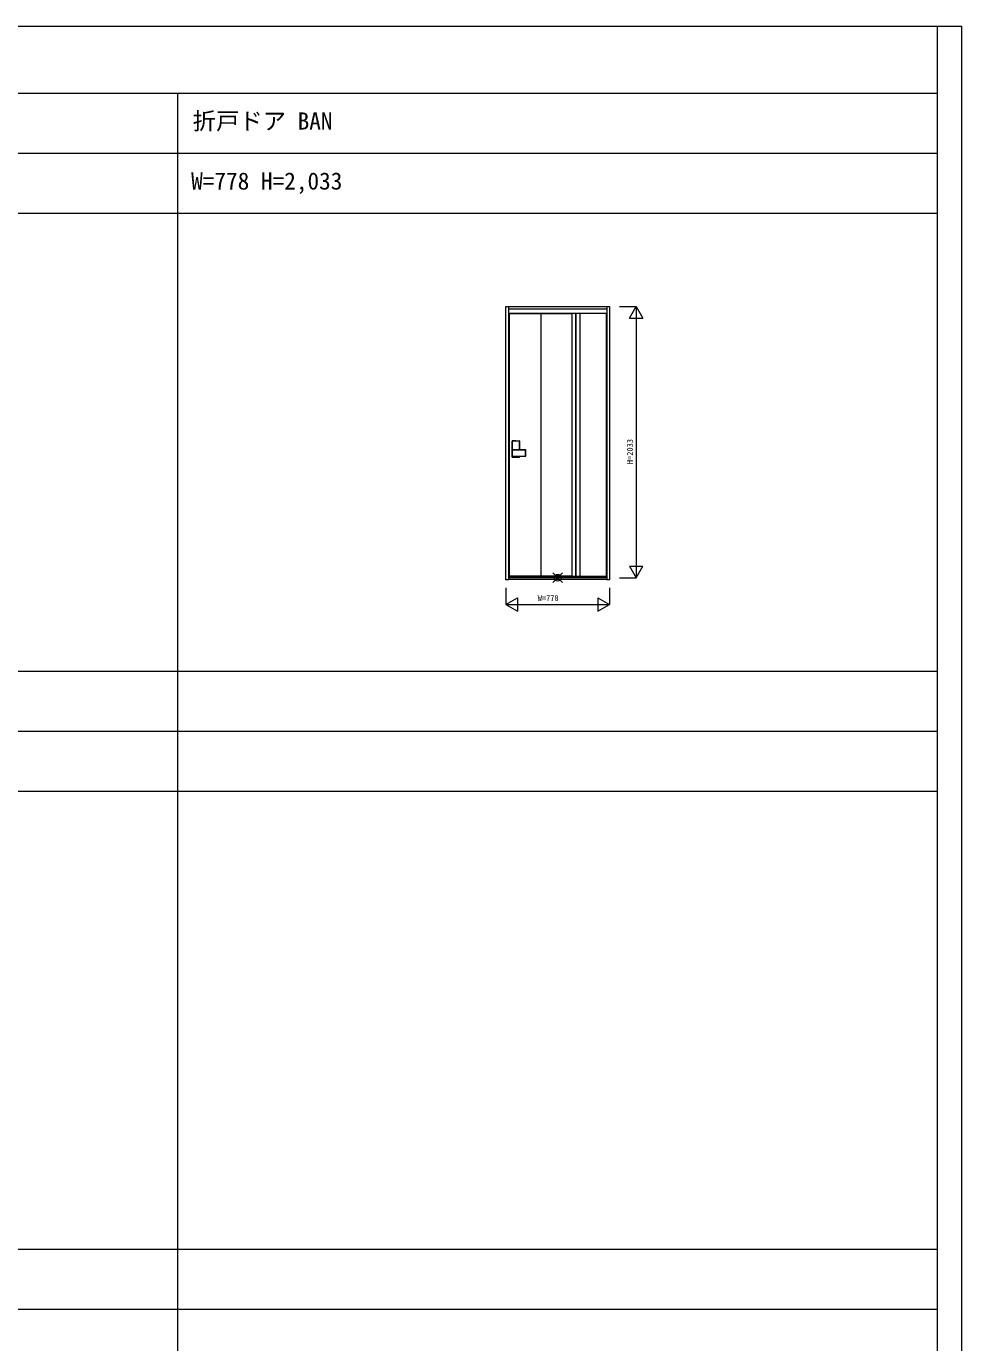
# Model space of a CAD drawing. Units: millimetres, scale not verified. Extents: x -14341 to 14341, y -10000 to 10000.
# Drawn here: x 7323 to 14341, y 130 to 10000 of the extents above; entities that cross this region are included whole.
import ezdxf
from ezdxf.enums import TextEntityAlignment as Align

# ---------------------------------------------------------------- set-up
doc = ezdxf.new("R2010")
doc.units = ezdxf.units.MM
doc.header["$LTSCALE"] = 50
doc.linetypes.add('USER1', pattern=[13, 10, -1, 1, -1])
doc.layers.add('0-0_0', color=7, linetype='Continuous')
for name, color, linetype, lineweight in [('0-1_YKK_F1', 7, 'Continuous', 18), ('0-2_YKK_A1', 4, 'Continuous', 18), ('0-3_YKK_N1', 2, 'Continuous', 18), ('0-6_YKK_IN', 1, 'Continuous', 18)]:
    doc.layers.add(name, color=color, linetype=linetype, lineweight=lineweight)
doc.styles.add('ＭＳ ゴシック', font='')
doc.styles.get('ＭＳ ゴシック').set_extended_font_data('MS Gothic')

msp = doc.modelspace()

# ---------------------------------------------------------------- linework, layer by layer
at = {"layer": '0-1_YKK_F1'}
for p, q in [((-14340.51, 10000), (14340.51, 10000)), ((14159.49, -10000), (14159.49, 10000)), ((14340.51, -10000), (14340.51, 10000)), ((-14340.51, 9500), (14159.49, 9500)), ((8459.49, -10000), (8459.49, 9500)), ((-14340.51, 9050), (14159.49, 9050)), ((-14340.51, 8600), (14159.49, 8600)), ((-14340.51, 5165), (14159.49, 5165)), ((-14340.51, 4715), (14159.49, 4715)), ((-14340.51, 4265), (14159.49, 4265)), ((-14340.51, 830), (14159.49, 830)), ((-14340.51, 380), (14159.49, 380))]:
    msp.add_line(p, q, dxfattribs=at)
at = {"layer": '0-2_YKK_A1'}
for p, q in [((10940.49, 7899), (10940.49, 5851)), ((11678.49, 7899), (11678.49, 5851)), ((11678.49, 7879), (10940.49, 7879)), ((10944.99, 7850), (11673.99, 7850)), ((10944.99, 7850), (10944.99, 5875)), ((11414.49, 7844), (10944.99, 7844)), ((11182.49, 7844), (11182.49, 5880)), ((11414.49, 7850), (11414.49, 5875)), ((11443.29, 7850), (11443.29, 5875)), ((11445.69, 7850), (11445.69, 5875)), ((11474.49, 7850), (11474.49, 5875)), ((11673.99, 7850), (11673.99, 5875)), ((10967.49, 6770.5), (10967.49, 6890.5)), ((10968.18, 6888.81), (10968.18, 6772.19)), ((10969.47, 6778), (10969.47, 6824)), ((10969.49, 6892.5), (11020.49, 6892.5)), ((10994.99, 6890.81), (10970.18, 6890.81)), ((10970.47, 6778), (10970.47, 6824)), ((10971.47, 6826), (11067.47, 6826)), ((10971.47, 6825), (11067.47, 6825)), ((10994.99, 6890.81), (11019.8, 6890.81)), ((11021.8, 6888.81), (11021.8, 6826)), ((11022.49, 6826), (11022.49, 6890.5)), ((11068.47, 6778), (11068.47, 6824)), ((11069.47, 6778), (11069.47, 6824)), ((10969.49, 6768.5), (11020.49, 6768.5)), ((10994.99, 6770.19), (10970.18, 6770.19)), ((10971.47, 6777), (11067.47, 6777)), ((10971.47, 6776), (11067.47, 6776)), ((10994.99, 6770.19), (11019.8, 6770.19)), ((11021.8, 6776), (11021.8, 6772.19)), ((11022.49, 6770.5), (11022.49, 6776)), ((10940.49, 5851), (10920.49, 5851)), ((11678.49, 5866), (10940.49, 5866)), ((10940.49, 5854), (11678.49, 5854)), ((10944.99, 5880), (11414.49, 5880)), ((11673.99, 5875), (10944.99, 5875))]:
    msp.add_line(p, q, dxfattribs=at)
at = {"layer": '0-2_YKK_A1', "linetype": 'USER1'}
msp.add_line((10972.09, 6801), (10962.98, 6801), dxfattribs=at)
at = {"layer": '0-2_YKK_A1'}
msp.add_lwpolyline([(10920.49, 5851), (10920.49, 7899), (11698.49, 7899), (11698.49, 5851), (11678.49, 5851)], dxfattribs=at)
for centre, radius, start, end in [((10969.49, 6890.5), 2, 90, 180), ((10970.18, 6888.81), 2, 90, 180), ((10971.47, 6824), 2, 90, 180), ((10971.47, 6824), 1, 90, 180), ((11019.8, 6888.81), 2, 0, 90), ((11020.49, 6890.5), 2, 0, 90), ((11067.47, 6824), 2, 0, 90), ((11067.47, 6824), 1, 0, 90), ((10969.49, 6770.5), 2, 180, 270), ((10970.18, 6772.19), 2, 180, 270), ((10971.47, 6778), 2, 180, 270), ((10971.47, 6778), 1, 180, 270), ((11019.8, 6772.19), 2, 270, 0), ((11020.49, 6770.5), 2, 270, 0), ((11067.47, 6778), 1, 270, 0), ((11067.47, 6778), 2, 270, 0)]:
    msp.add_arc(centre, radius, start, end, dxfattribs=at)
at = {"layer": '0-3_YKK_N1'}
for p, q in [((11773.49, 7899), (11898.49, 7899)), ((11898.49, 7899), (11898.49, 5866)), ((11848.49, 7812.4), (11948.49, 7812.4)), ((11848.49, 5952.6), (11948.49, 5952.6)), ((11773.49, 5866), (11898.49, 5866)), ((11698.49, 5791), (11698.49, 5666)), ((10920.49, 5666), (11007.09, 5716)), ((10920.49, 5666), (11007.09, 5616)), ((11007.09, 5716), (11007.09, 5616)), ((11611.89, 5716), (11698.49, 5666))]:
    msp.add_line(p, q, dxfattribs=at)
for points in [[(11848.49, 7812.4), (11898.49, 7899), (11948.49, 7812.4)], [(11848.49, 5952.6), (11898.49, 5866), (11948.49, 5952.6)], [(10920.49, 5791), (10920.49, 5666), (11698.49, 5666)], [(11611.89, 5716), (11611.89, 5616), (11698.49, 5666)]]:
    msp.add_lwpolyline(points, dxfattribs=at)
at = {"layer": '0-6_YKK_IN'}
for p, q in [((11274.14, 5830.64), (11344.85, 5901.36)), ((11274.14, 5901.36), (11344.85, 5830.64))]:
    msp.add_line(p, q, dxfattribs=at)
msp.add_circle((11309.49, 5866), 25, dxfattribs=at)

# ---------------------------------------------------------------- texts
at = {"layer": '0-0_0', "style": 'ＭＳ ゴシック'}
for s, p in [('折戸ドア BAN', (8571.16, 9187.5)), ('W=778 H=2,033', (8559.49, 8737.5))]:
    msp.add_text(s, height=128.3, dxfattribs=at).set_placement(p, align=Align.BOTTOM_LEFT)
at = {"layer": '0-3_YKK_N1', "color": 7, "style": 'ＭＳ ゴシック'}
msp.add_text('H=2033', height=43.99, rotation=90, dxfattribs=at).set_placement((11886.49, 6717.5), align=Align.BOTTOM_LEFT)
msp.add_text('W=778', height=43.99, dxfattribs=at).set_placement((11159.49, 5678), align=Align.BOTTOM_LEFT)

doc.saveas('drawing.dxf')
